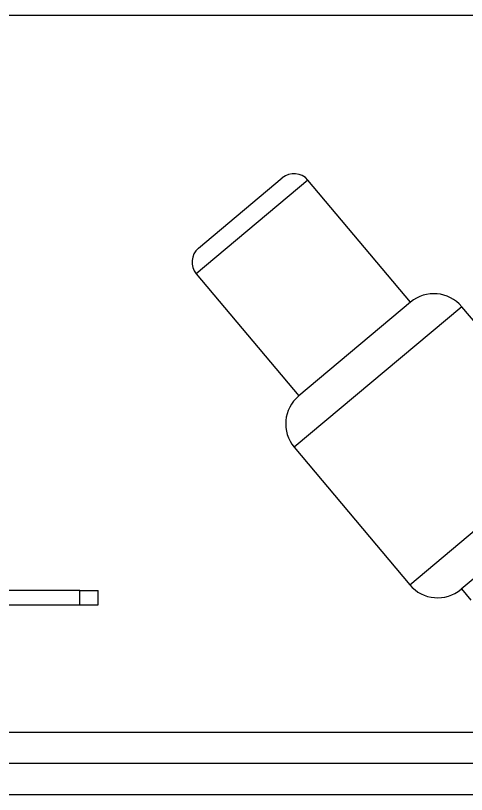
# Model space of a CAD drawing. Extents: x -681219 to -550379, y -242630 to -158199.
# Drawn here: x -638525 to -638062, y -178422 to -177623 of the extents above; entities that cross this region are included whole.
import ezdxf
from ezdxf.lldxf.tags import DXFTag

# ---------------------------------------------------------------- set-up
doc = ezdxf.new("R2010")
doc.units = 0
doc.header["$LTSCALE"] = 1000
for name, color, linetype in [('$TD_AUDIT_GENERATED_(2AE)', 7, 'CONTINUOUS'), ('Default', 7, 'CONTINUOUS'), ('JX00004154', 7, 'CONTINUOUS'), ('MYGL011000312', 7, 'CONTINUOUS'), ('S01010202512', 7, 'CONTINUOUS')]:
    doc.layers.add(name, color=color, linetype=linetype)
tags = doc.linetypes.add('CENTER2', pattern=[28.575, 19.05, -3.175, 3.175, -3.175]).pattern_tags.tags
tags[10:11] = [DXFTag(74, 4), DXFTag(75, 0), DXFTag(340, '0'), DXFTag(46, 0.0), DXFTag(50, 0.0), DXFTag(44, 0.0), DXFTag(45, 0.0)]
tags[8:9] = [DXFTag(74, 4), DXFTag(75, 0), DXFTag(340, '0'), DXFTag(46, 0.0), DXFTag(50, 0.0), DXFTag(44, 0.0), DXFTag(45, 0.0)]
tags[6:7] = [DXFTag(74, 4), DXFTag(75, 0), DXFTag(340, '0'), DXFTag(46, 0.0), DXFTag(50, 0.0), DXFTag(44, 0.0), DXFTag(45, 0.0)]
tags[4:5] = [DXFTag(74, 4), DXFTag(75, 0), DXFTag(340, '0'), DXFTag(46, 0.0), DXFTag(50, 0.0), DXFTag(44, 0.0), DXFTag(45, 0.0)]

# ---------------------------------------------------------------- blocks, each defined once
blk = doc.blocks.new('SEANNOT_GROUP57')
at = {"layer": 'Default', "color": 7, "linetype": 'CENTER2'}
blk.add_line((634.561, 521.491), (277.05, 521.491), dxfattribs=at)

msp = doc.modelspace()

# ---------------------------------------------------------------- linework, layer by layer
at = {"layer": '$TD_AUDIT_GENERATED_(2AE)', "color": 7, "linetype": 'Continuous'}
msp.add_line((-636437.6186, -177622.7721), (-638948.5508, -177622.7721), dxfattribs=at)
at = {"layer": 'JX00004154', "color": 7, "linetype": 'Continuous'}
for p, q in [((-638224.5987, -177791.7376), (-638339.2199, -177887.9161)), ((-638336.9145, -177861.5662), (-638250.9487, -177789.4323)), ((-638119.4585, -177917.0389), (-638224.5987, -177791.7376)), ((-638339.2199, -177887.9161), (-638234.0796, -178013.2174)), ((-638119.4585, -177917.0389), (-638234.0796, -178013.2174)), ((-638066.7586, -177921.6495), (-638238.6902, -178065.9173)), ((-637994.5977, -178007.6475), (-638066.7586, -177921.6495)), ((-638120.2231, -178207.101), (-637948.2914, -178062.8332)), ((-638238.6902, -178065.9173), (-638120.2231, -178207.101)), ((-637952.902, -178115.5331), (-638067.5232, -178211.7116)), ((-638067.0244, -178211.2931), (-638057.3487, -178222.8242))]:
    msp.add_line(p, q, dxfattribs=at)
for centre, radius, start, end in [((-638238.9264, -177803.7599), 18.7034, 40, 130), ((-638324.8922, -177875.8938), 18.7034, 130, 220), ((-638095.4138, -177945.6942), 37.4068, 40, 130), ((-638210.035, -178041.8727), 37.4068, 130, 220), ((-638091.5678, -178183.0564), 37.4068, 220, 310)]:
    msp.add_arc(centre, radius, start, end, dxfattribs=at)
at = {"layer": 'MYGL011000312', "color": 7, "linetype": 'Continuous'}
for p, q in [((-637999.353, -178358.7512), (-638808.2753, -178358.7512)), ((-638808.2753, -178422.3427), (-637999.353, -178422.3427))]:
    msp.add_line(p, q, dxfattribs=at)
at = {"layer": 'S01010202512', "color": 7, "linetype": 'Continuous'}
for p, q in [((-638458.5216, -178212.8646), (-638585.4596, -178212.8646)), ((-638458.5216, -178212.8646), (-638439.8182, -178212.8646)), ((-638458.5216, -178227.8273), (-638458.5216, -178212.8646)), ((-638439.8182, -178227.8273), (-638439.8182, -178212.8646)), ((-638585.4596, -178227.8273), (-638458.5216, -178227.8273)), ((-638458.5216, -178227.8273), (-638439.8182, -178227.8273))]:
    msp.add_line(p, q, dxfattribs=at)

# ---------------------------------------------------------------- block references
at = {"layer": 'Default', "xscale": 18.70340592646163, "yscale": 18.70340592646163, "zscale": 18.70340592646163}
msp.add_blockref('SEANNOT_GROUP57', (-644773.0012, -188144.197), dxfattribs=at)

doc.saveas('drawing.dxf')
